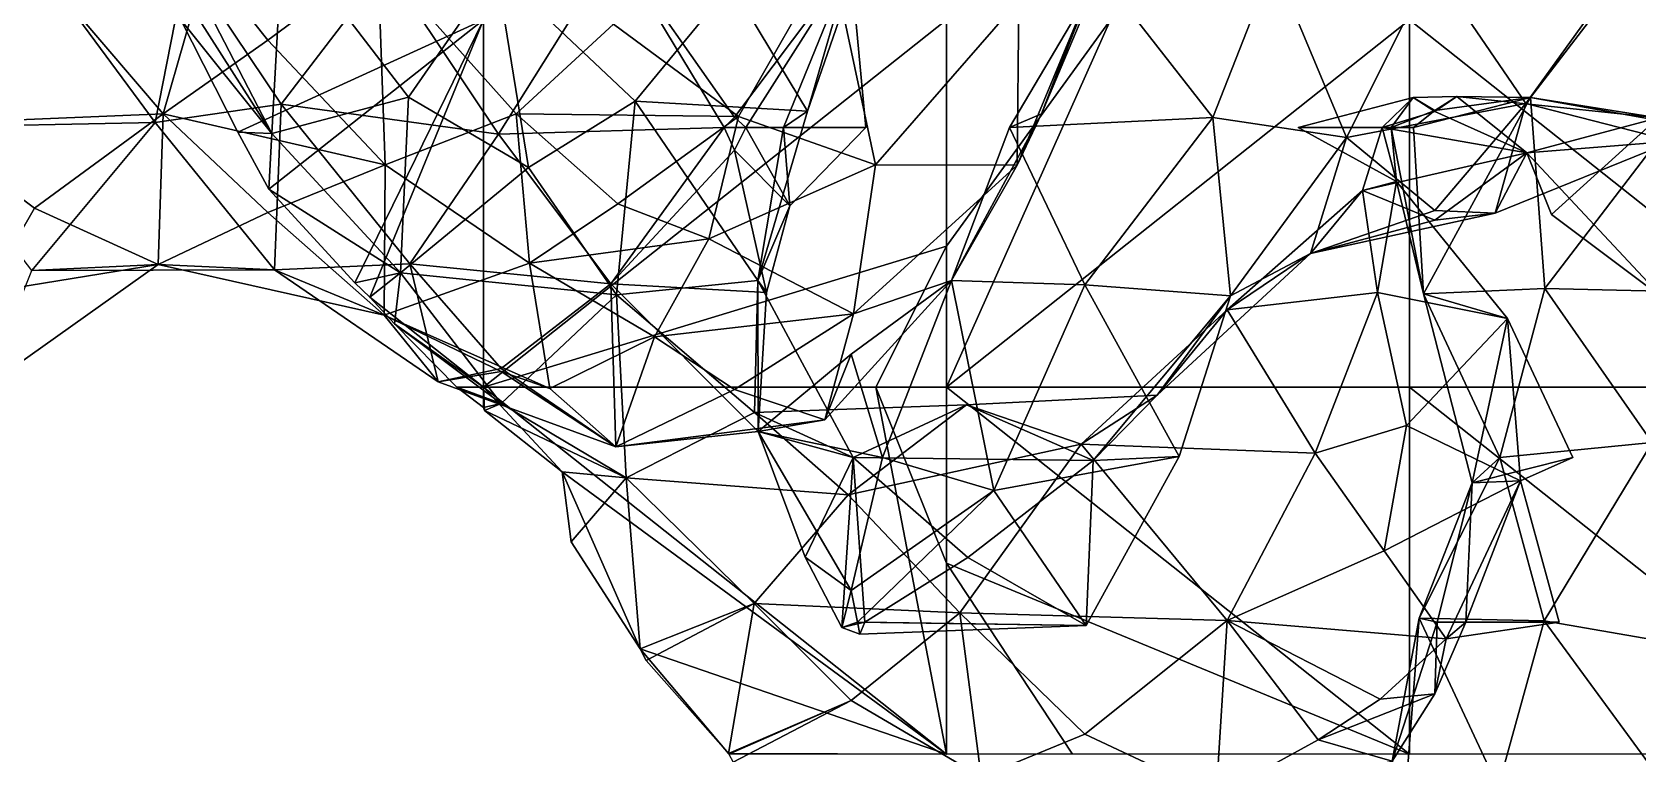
# Model space of a CAD drawing. Extents: x 290034 to 295698, y 4553723 to 4561693.
# Drawn here: x 294821.3 to 294994.6, y 4559587.6 to 4559665.6 of the extents above; entities that cross this region are included whole.
import ezdxf

# ---------------------------------------------------------------- set-up
doc = ezdxf.new("R2010")
doc.units = 0
doc.layers.add('Au_ppm_Pref_-_0_2', color=7, linetype='CONTINUOUS')

msp = doc.modelspace()

# ---------------------------------------------------------------- linework, layer by layer
at = {"layer": 'Au_ppm_Pref_-_0_2'}
for points in [[(294822.82, 4559671.55, 1813.07), (294806.64, 4559677.05, 1816.87), (294809.32, 4559655.68, 1812.35)], [(294836.1, 4559671.99, 1842.66), (294847.15, 4559654.64, 1841.55), (294836.45, 4559675.41, 1841.75)], [(294836.45, 4559675.41, 1841.75), (294847.15, 4559654.64, 1841.55), (294848.36, 4559676.3, 1837.09)], [(294861.93, 4559658.58, 1837.58), (294848.36, 4559676.3, 1837.09), (294847.15, 4559654.64, 1841.55)], [(294871.43, 4559672.31, 1837.41), (294848.36, 4559676.3, 1837.09), (294861.93, 4559658.58, 1837.58)], [(294982.54, 4559657.89, 1837.43), (294996.05, 4559676.65, 1837.32), (294972.43, 4559672.74, 1835.33)], [(294982.54, 4559657.89, 1837.43), (294998.41, 4559653.8, 1840.52), (294996.05, 4559676.65, 1837.32)], [(294796.56, 4559674.46, 1823.65), (294821.53, 4559673.53, 1823.47), (294809.39, 4559655.34, 1825.33)], [(294809.39, 4559655.34, 1825.33), (294821.53, 4559673.53, 1823.47), (294834.58, 4559655.84, 1824.81)], [(294821.53, 4559673.53, 1823.47), (294837.96, 4559673.09, 1827.51), (294834.58, 4559655.84, 1824.81)], [(294846.72, 4559664.73, 1808.71), (294858.62, 4559673.52, 1805.07), (294840.12, 4559673.09, 1808.38)], [(294859.38, 4559651.25, 1810.1), (294858.62, 4559673.52, 1805.07), (294846.72, 4559664.73, 1808.71)], [(294859.38, 4559651.25, 1810.1), (294873.55, 4559656.78, 1806.83), (294858.62, 4559673.52, 1805.07)], [(294884.04, 4559666.47, 1804.93), (294858.62, 4559673.52, 1805.07), (294873.55, 4559656.78, 1806.83)], [(294884.25, 4559674.74, 1829.07), (294871.63, 4559654.58, 1828.53), (294859.53, 4559672.7, 1829.8)], [(294884.25, 4559674.74, 1829.07), (294896.01, 4559655.28, 1828.79), (294871.63, 4559654.58, 1828.53)], [(294907.5, 4559673.94, 1805.66), (294884.04, 4559666.47, 1804.93), (294897.53, 4559656.49, 1807.58)], [(294884.25, 4559674.74, 1829.07), (294909.63, 4559673.07, 1829.32), (294897.12, 4559656.4, 1828.94)], [(294884.25, 4559674.74, 1829.07), (294897.12, 4559656.4, 1828.94), (294896.01, 4559655.28, 1828.79)], [(294907.5, 4559673.94, 1805.66), (294897.53, 4559656.49, 1807.58), (294912.32, 4559651.25, 1810.68)], [(294912.32, 4559651.25, 1810.68), (294927.8, 4559669, 1810.17), (294907.5, 4559673.94, 1805.66)], [(294983.05, 4559658.53, 1859.44), (294998.27, 4559655.8, 1864.67), (294995.49, 4559674.79, 1858.61)], [(294983.05, 4559658.53, 1859.44), (294995.49, 4559674.79, 1858.61), (294996.83, 4559656.32, 1851.78)], [(294822.82, 4559671.55, 1813.07), (294809.32, 4559655.68, 1812.35), (294835.44, 4559656.75, 1812.28)], [(294835.44, 4559656.75, 1812.28), (294840.12, 4559673.09, 1808.38), (294822.82, 4559671.55, 1813.07)], [(294848.18, 4559657.8, 1827.79), (294834.58, 4559655.84, 1824.81), (294837.96, 4559673.09, 1827.51)], [(294835.44, 4559656.75, 1812.28), (294846.72, 4559664.73, 1808.71), (294840.12, 4559673.09, 1808.38)], [(294837.33, 4559666.93, 1843.22), (294847.15, 4559654.64, 1841.55), (294836.1, 4559671.99, 1842.66)], [(294848.18, 4559657.8, 1827.79), (294837.96, 4559673.09, 1827.51), (294859.53, 4559672.7, 1829.8)], [(294871.63, 4559654.58, 1828.53), (294848.18, 4559657.8, 1827.79), (294859.53, 4559672.7, 1829.8)], [(294871.43, 4559672.31, 1837.41), (294861.93, 4559658.58, 1837.58), (294874.88, 4559650.98, 1838.36)], [(294896.75, 4559670.75, 1837.52), (294871.43, 4559672.31, 1837.41), (294886.4, 4559658.13, 1837.09)], [(294874.88, 4559650.98, 1838.36), (294886.4, 4559658.13, 1837.09), (294871.43, 4559672.31, 1837.41)], [(294896.75, 4559670.75, 1837.52), (294904.99, 4559657.05, 1835.25), (294910.55, 4559673.09, 1835.25)], [(294909.63, 4559673.07, 1829.32), (294898.35, 4559655.28, 1828.73), (294897.12, 4559656.4, 1828.94)], [(294909.63, 4559673.07, 1829.32), (294911.29, 4559655.28, 1829.31), (294898.35, 4559655.28, 1828.73)], [(294904.99, 4559657.05, 1835.25), (294902.39, 4559655.28, 1831.8), (294909.63, 4559673.07, 1829.32)], [(294909.63, 4559673.07, 1829.32), (294902.39, 4559655.28, 1831.8), (294911.29, 4559655.28, 1829.31)], [(294910.55, 4559673.09, 1835.25), (294904.99, 4559657.05, 1835.25), (294909.63, 4559673.07, 1829.32)], [(294926.82, 4559655.28, 1828.74), (294948.77, 4559656.38, 1830.96), (294936.63, 4559671.95, 1828.98)], [(294936.63, 4559671.95, 1828.98), (294930.26, 4559656.78, 1822.7), (294926.82, 4559655.28, 1828.74)], [(294930.26, 4559656.78, 1822.7), (294936.36, 4559672.33, 1817.55), (294927.64, 4559651.23, 1816.04)], [(294936.36, 4559672.33, 1817.55), (294927.8, 4559669, 1810.17), (294927.64, 4559651.23, 1816.04)], [(294930.26, 4559656.78, 1822.7), (294936.63, 4559671.95, 1828.98), (294936.5, 4559673.09, 1823.37)], [(294936.5, 4559673.09, 1823.37), (294936.36, 4559672.33, 1817.55), (294930.26, 4559656.78, 1822.7)], [(294955.29, 4559673.09, 1831.59), (294936.63, 4559671.95, 1828.98), (294948.77, 4559656.38, 1830.96)], [(294963.19, 4559654.2, 1834.21), (294955.29, 4559673.09, 1831.59), (294948.77, 4559656.38, 1830.96)], [(294955.29, 4559673.09, 1831.59), (294963.19, 4559654.2, 1834.21), (294972.43, 4559672.74, 1835.33)], [(294963.19, 4559654.2, 1834.21), (294982.54, 4559657.89, 1837.43), (294972.43, 4559672.74, 1835.33)], [(294896.75, 4559670.75, 1837.52), (294886.4, 4559658.13, 1837.09), (294904.99, 4559657.05, 1835.25)], [(294927.8, 4559669, 1810.17), (294912.32, 4559651.25, 1810.68), (294927.64, 4559651.23, 1816.04)], [(294870, 4559666.93, 1844.7), (294843.48, 4559654.77, 1843.15), (294837.33, 4559666.93, 1843.22)], [(294847.15, 4559654.64, 1841.55), (294837.33, 4559666.93, 1843.22), (294843.48, 4559654.77, 1843.15)], [(294870, 4559666.93, 1844.7), (294846.83, 4559648.61, 1843.13), (294843.48, 4559654.77, 1843.15)], [(294870, 4559666.93, 1844.7), (294856.14, 4559638.5, 1843.27), (294846.83, 4559648.61, 1843.13)], [(294857.75, 4559636.96, 1843.29), (294856.14, 4559638.5, 1843.27), (294870, 4559666.93, 1844.7)], [(294857.75, 4559636.96, 1843.29), (294870, 4559666.93, 1844.7), (294870, 4559627.24, 1843.57)], [(294870, 4559627.24, 1843.57), (294870, 4559666.93, 1844.7), (294920, 4559666.93, 1858.09)], [(294920, 4559666.93, 1858.09), (294920, 4559642.47, 1863.97), (294870, 4559627.24, 1843.57)], [(294873.55, 4559656.78, 1806.83), (294897.53, 4559656.49, 1807.58), (294884.04, 4559666.47, 1804.93)], [(294920, 4559666.93, 1858.09), (294937.7, 4559666.93, 1863.97), (294920, 4559642.47, 1863.97)], [(294970, 4559666.93, 1874.71), (294970, 4559627.24, 1877.68), (294920, 4559627.24, 1867.63)], [(294920, 4559627.24, 1867.63), (294920, 4559642.47, 1863.97), (294937.7, 4559666.93, 1863.97)], [(294937.7, 4559666.93, 1863.97), (294970, 4559666.93, 1874.71), (294920, 4559627.24, 1867.63)], [(294970, 4559666.93, 1874.71), (295020, 4559666.93, 1883.11), (295020, 4559627.24, 1884.66)], [(295020, 4559627.24, 1884.66), (294970, 4559627.24, 1877.68), (294970, 4559666.93, 1874.71)], [(294835.44, 4559656.75, 1812.28), (294859.38, 4559651.25, 1810.1), (294846.72, 4559664.73, 1808.71)], [(294847.44, 4559639.92, 1822.79), (294834.58, 4559655.84, 1824.81), (294848.18, 4559657.8, 1827.79)], [(294847.15, 4559654.64, 1841.55), (294861.04, 4559639.59, 1841.74), (294861.93, 4559658.58, 1837.58)], [(294862.06, 4559640.55, 1826.99), (294847.44, 4559639.92, 1822.79), (294848.18, 4559657.8, 1827.79)], [(294871.63, 4559654.58, 1828.53), (294862.06, 4559640.55, 1826.99), (294848.18, 4559657.8, 1827.79)], [(294874.88, 4559650.98, 1838.36), (294861.93, 4559658.58, 1837.58), (294861.04, 4559639.59, 1841.74)], [(294884.36, 4559637.19, 1840.93), (294886.4, 4559658.13, 1837.09), (294874.88, 4559650.98, 1838.36)], [(294899.62, 4559638.76, 1835.04), (294886.4, 4559658.13, 1837.09), (294884.36, 4559637.19, 1840.93)], [(294899.62, 4559638.76, 1835.04), (294904.99, 4559657.05, 1835.25), (294886.4, 4559658.13, 1837.09)], [(294968, 4559655.28, 1855.29), (294970.4, 4559658.55, 1853.07), (294957.96, 4559655.28, 1853.07)], [(294970.4, 4559658.55, 1853.07), (294967.04, 4559655.28, 1850.39), (294957.96, 4559655.28, 1853.07)], [(294982.54, 4559657.89, 1837.43), (294963.19, 4559654.2, 1834.21), (294972.72, 4559646.31, 1838.2)], [(294970.4, 4559658.55, 1853.07), (294972.72, 4559657.02, 1852.49), (294967.04, 4559655.28, 1850.39)], [(294972.72, 4559657.13, 1853.69), (294970.4, 4559658.55, 1853.07), (294968, 4559655.28, 1855.29)], [(294972.72, 4559657.13, 1853.69), (294975.1, 4559658.64, 1853.07), (294970.4, 4559658.55, 1853.07)], [(294975.1, 4559658.64, 1853.07), (294972.72, 4559657.02, 1852.49), (294970.4, 4559658.55, 1853.07)], [(294983.05, 4559658.53, 1859.44), (294970.43, 4559655.28, 1859.01), (294971.5, 4559637.33, 1858.89)], [(294970.43, 4559655.28, 1859.01), (294983.05, 4559658.53, 1859.44), (294972.72, 4559657.13, 1853.69)], [(294983.05, 4559658.53, 1859.44), (294971.5, 4559637.33, 1858.89), (294984.6, 4559637.9, 1865.5)], [(294983.05, 4559658.53, 1859.44), (294975.1, 4559658.64, 1853.07), (294972.72, 4559657.13, 1853.69)], [(294975.1, 4559658.64, 1853.07), (294982.65, 4559652.55, 1847.48), (294972.72, 4559657.02, 1852.49)], [(294982.54, 4559657.89, 1837.43), (294972.72, 4559646.31, 1838.2), (294979.25, 4559646.03, 1841.19)], [(294983.05, 4559658.53, 1859.44), (294996.83, 4559656.32, 1851.78), (294975.1, 4559658.64, 1853.07)], [(294982.65, 4559652.55, 1847.48), (294975.1, 4559658.64, 1853.07), (294996.83, 4559656.32, 1851.78)], [(294982.54, 4559657.89, 1837.43), (294979.25, 4559646.03, 1841.19), (294998.41, 4559653.8, 1840.52)], [(294983.05, 4559658.53, 1859.44), (294984.6, 4559637.9, 1865.5), (294998.27, 4559655.8, 1864.67)], [(294835.44, 4559656.75, 1812.28), (294809.32, 4559655.68, 1812.35), (294821.53, 4559646.58, 1814.53)], [(294834.89, 4559640.5, 1817.99), (294835.44, 4559656.75, 1812.28), (294821.53, 4559646.58, 1814.53)], [(294846.72, 4559646.11, 1814.38), (294835.44, 4559656.75, 1812.28), (294834.89, 4559640.5, 1817.99)], [(294846.72, 4559646.11, 1814.38), (294859.38, 4559651.25, 1810.1), (294835.44, 4559656.75, 1812.28)], [(294874.99, 4559640.62, 1812.73), (294873.55, 4559656.78, 1806.83), (294859.38, 4559651.25, 1810.1)], [(294874.99, 4559640.62, 1812.73), (294884.52, 4559647.03, 1808.75), (294873.55, 4559656.78, 1806.83)], [(294897.53, 4559656.49, 1807.58), (294873.55, 4559656.78, 1806.83), (294884.52, 4559647.03, 1808.75)], [(294894.33, 4559643.26, 1812.11), (294897.53, 4559656.49, 1807.58), (294884.52, 4559647.03, 1808.75)], [(294894.33, 4559643.26, 1812.11), (294912.32, 4559651.25, 1810.68), (294897.53, 4559656.49, 1807.58)], [(294897.12, 4559656.4, 1828.94), (294898.35, 4559655.28, 1828.73), (294896.01, 4559655.28, 1828.79)], [(294899.62, 4559638.76, 1835.04), (294902.39, 4559655.28, 1831.8), (294904.99, 4559657.05, 1835.25)], [(294926.82, 4559655.28, 1828.74), (294930.26, 4559656.78, 1822.7), (294920.56, 4559638.77, 1823.83)], [(294930.26, 4559656.78, 1822.7), (294927.64, 4559651.23, 1816.04), (294920.56, 4559638.77, 1823.83)], [(294934.94, 4559638.28, 1828.56), (294948.77, 4559656.38, 1830.96), (294926.82, 4559655.28, 1828.74)], [(294950.65, 4559637.1, 1835.34), (294948.77, 4559656.38, 1830.96), (294934.94, 4559638.28, 1828.56)], [(294948.77, 4559656.38, 1830.96), (294950.65, 4559637.1, 1835.34), (294963.19, 4559654.2, 1834.21)], [(294972.72, 4559657.02, 1852.49), (294982.65, 4559652.55, 1847.48), (294967.04, 4559655.28, 1850.39)], [(294970.43, 4559655.28, 1859.01), (294972.72, 4559657.13, 1853.69), (294968, 4559655.28, 1855.29)], [(294996.83, 4559656.32, 1851.78), (294985.32, 4559645.89, 1850.26), (294982.65, 4559652.55, 1847.48)], [(294996.83, 4559656.32, 1851.78), (294997.28, 4559636.91, 1847.27), (294985.32, 4559645.89, 1850.26)], [(294809.32, 4559655.68, 1812.35), (294816.29, 4559637.46, 1813.96), (294821.53, 4559646.58, 1814.53)], [(294821.25, 4559639.82, 1823.04), (294809.39, 4559655.34, 1825.33), (294834.58, 4559655.84, 1824.81)], [(294821.25, 4559639.82, 1823.04), (294834.58, 4559655.84, 1824.81), (294847.44, 4559639.92, 1822.79)], [(294846.83, 4559648.61, 1843.13), (294847.15, 4559654.64, 1841.55), (294843.48, 4559654.77, 1843.15)], [(294861.04, 4559639.59, 1841.74), (294847.15, 4559654.64, 1841.55), (294846.83, 4559648.61, 1843.13)], [(294883.78, 4559638.4, 1827.71), (294862.06, 4559640.55, 1826.99), (294871.63, 4559654.58, 1828.53)], [(294896.01, 4559655.28, 1828.79), (294883.78, 4559638.4, 1827.71), (294871.63, 4559654.58, 1828.53)], [(294896.01, 4559655.28, 1828.79), (294897.12, 4559652.84, 1828.5), (294883.78, 4559638.4, 1827.71)], [(294897.12, 4559652.84, 1828.5), (294896.01, 4559655.28, 1828.79), (294898.35, 4559655.28, 1828.73)], [(294897.12, 4559652.84, 1828.5), (294898.35, 4559655.28, 1828.73), (294903.09, 4559646.84, 1829.31)], [(294903.09, 4559646.84, 1829.31), (294898.35, 4559655.28, 1828.73), (294911.29, 4559655.28, 1829.31)], [(294899.62, 4559638.76, 1835.04), (294903.09, 4559646.84, 1829.31), (294902.39, 4559655.28, 1831.8)], [(294911.29, 4559655.28, 1829.31), (294902.39, 4559655.28, 1831.8), (294903.09, 4559646.84, 1829.31)], [(294926.82, 4559655.28, 1828.74), (294920.56, 4559638.77, 1823.83), (294934.94, 4559638.28, 1828.56)], [(294963.19, 4559654.2, 1834.21), (294950.65, 4559637.1, 1835.34), (294959.31, 4559641.69, 1841.13)], [(294968, 4559655.28, 1855.29), (294957.96, 4559655.28, 1853.07), (294968.59, 4559649.45, 1853.07)], [(294957.96, 4559655.28, 1853.07), (294967.04, 4559655.28, 1850.39), (294968.59, 4559649.45, 1853.07)], [(294959.31, 4559641.69, 1841.13), (294972.72, 4559646.31, 1838.2), (294963.19, 4559654.2, 1834.21)], [(294968.59, 4559649.45, 1853.07), (294967.04, 4559655.28, 1850.39), (294964.91, 4559648.49, 1847.13)], [(294967.04, 4559655.28, 1850.39), (294982.65, 4559652.55, 1847.48), (294964.91, 4559648.49, 1847.13)], [(294970.43, 4559655.28, 1859.01), (294968, 4559655.28, 1855.29), (294971.5, 4559637.33, 1858.89)], [(294971.5, 4559637.33, 1858.89), (294968, 4559655.28, 1855.29), (294968.59, 4559649.45, 1853.07)], [(295003.21, 4559637.46, 1861.51), (294998.27, 4559655.8, 1864.67), (294984.6, 4559637.9, 1865.5)], [(294897.12, 4559652.84, 1828.5), (294900.58, 4559637.46, 1829.31), (294883.78, 4559638.4, 1827.71)], [(294897.12, 4559652.84, 1828.5), (294903.09, 4559646.84, 1829.31), (294900.58, 4559637.46, 1829.31)], [(294982.65, 4559652.55, 1847.48), (294972.72, 4559645.28, 1844.52), (294964.91, 4559648.49, 1847.13)], [(294972.72, 4559645.28, 1844.52), (294982.65, 4559652.55, 1847.48), (294979.25, 4559646.03, 1841.19)], [(294982.65, 4559652.55, 1847.48), (294998.41, 4559653.8, 1840.52), (294979.25, 4559646.03, 1841.19)], [(294997.28, 4559636.91, 1847.27), (294998.41, 4559653.8, 1840.52), (294982.65, 4559652.55, 1847.48)], [(294985.32, 4559645.89, 1850.26), (294997.28, 4559636.91, 1847.27), (294982.65, 4559652.55, 1847.48)], [(294859.38, 4559651.25, 1810.1), (294846.72, 4559646.11, 1814.38), (294859.28, 4559635.01, 1817.1)], [(294859.38, 4559651.25, 1810.1), (294859.28, 4559635.01, 1817.1), (294874.99, 4559640.62, 1812.73)], [(294861.04, 4559639.59, 1841.74), (294884.36, 4559637.19, 1840.93), (294874.88, 4559650.98, 1838.36)], [(294912.32, 4559651.25, 1810.68), (294894.33, 4559643.26, 1812.11), (294909.97, 4559635.16, 1817.39)], [(294912.32, 4559651.25, 1810.68), (294909.97, 4559635.16, 1817.39), (294927.64, 4559651.23, 1816.04)], [(294920.56, 4559638.77, 1823.83), (294927.64, 4559651.23, 1816.04), (294909.97, 4559635.16, 1817.39)], [(294968.59, 4559649.45, 1853.07), (294964.91, 4559648.49, 1847.13), (294966.53, 4559637.46, 1850.05)], [(294968.59, 4559649.45, 1853.07), (294966.53, 4559637.46, 1850.05), (294980.58, 4559634.65, 1853.07)], [(294971.5, 4559637.33, 1858.89), (294968.59, 4559649.45, 1853.07), (294980.58, 4559634.65, 1853.07)], [(294861.04, 4559639.59, 1841.74), (294846.83, 4559648.61, 1843.13), (294856.14, 4559638.5, 1843.27)], [(294966.53, 4559637.46, 1850.05), (294964.91, 4559648.49, 1847.13), (294950.29, 4559635.57, 1846.36)], [(294964.91, 4559648.49, 1847.13), (294959.31, 4559641.69, 1841.13), (294950.29, 4559635.57, 1846.36)], [(294959.31, 4559641.69, 1841.13), (294964.91, 4559648.49, 1847.13), (294972.72, 4559645.28, 1844.52)], [(294821.53, 4559646.58, 1814.53), (294816.29, 4559637.46, 1813.96), (294834.89, 4559640.5, 1817.99)], [(294859.28, 4559635.01, 1817.1), (294846.72, 4559646.11, 1814.38), (294834.89, 4559640.5, 1817.99)], [(294894.33, 4559643.26, 1812.11), (294884.52, 4559647.03, 1808.75), (294874.99, 4559640.62, 1812.73)], [(294899.62, 4559638.76, 1835.04), (294900.58, 4559637.46, 1829.31), (294903.09, 4559646.84, 1829.31)], [(294959.31, 4559641.69, 1841.13), (294979.25, 4559646.03, 1841.19), (294972.72, 4559646.31, 1838.2)], [(294972.72, 4559645.28, 1844.52), (294979.25, 4559646.03, 1841.19), (294959.31, 4559641.69, 1841.13)], [(294920, 4559642.47, 1863.97), (294912.39, 4559627.24, 1863.97), (294870, 4559627.24, 1843.57)], [(294888.48, 4559632.65, 1815.89), (294894.33, 4559643.26, 1812.11), (294874.99, 4559640.62, 1812.73)], [(294909.97, 4559635.16, 1817.39), (294894.33, 4559643.26, 1812.11), (294888.48, 4559632.65, 1815.89)], [(294920, 4559642.47, 1863.97), (294920, 4559627.24, 1867.63), (294912.39, 4559627.24, 1863.97)], [(294821.25, 4559639.82, 1823.04), (294834.89, 4559640.5, 1817.99), (294816.18, 4559627.2, 1817.43)], [(294816.18, 4559627.2, 1817.43), (294834.89, 4559640.5, 1817.99), (294816.29, 4559637.46, 1813.96)], [(294821.25, 4559639.82, 1823.04), (294847.44, 4559639.92, 1822.79), (294834.89, 4559640.5, 1817.99)], [(294859.28, 4559635.01, 1817.1), (294834.89, 4559640.5, 1817.99), (294847.44, 4559639.92, 1822.79)], [(294865.11, 4559627.82, 1823.37), (294847.44, 4559639.92, 1822.79), (294862.06, 4559640.55, 1826.99)], [(294874.99, 4559640.62, 1812.73), (294859.28, 4559635.01, 1817.1), (294877.18, 4559627.08, 1817.43)], [(294883.78, 4559638.4, 1827.71), (294871.92, 4559629.26, 1826.11), (294862.06, 4559640.55, 1826.99)], [(294865.11, 4559627.82, 1823.37), (294862.06, 4559640.55, 1826.99), (294871.92, 4559629.26, 1826.11)], [(294874.99, 4559640.62, 1812.73), (294877.18, 4559627.08, 1817.43), (294888.48, 4559632.65, 1815.89)], [(294959.31, 4559641.69, 1841.13), (294942.76, 4559626.37, 1841.19), (294950.29, 4559635.57, 1846.36)], [(294942.76, 4559626.37, 1841.19), (294959.31, 4559641.69, 1841.13), (294950.65, 4559637.1, 1835.34)], [(294847.44, 4559639.92, 1822.79), (294865.11, 4559627.82, 1823.37), (294859.28, 4559635.01, 1817.1)], [(294857.75, 4559636.96, 1843.29), (294861.04, 4559639.59, 1841.74), (294856.14, 4559638.5, 1843.27)], [(294860.4, 4559634.06, 1843.45), (294861.04, 4559639.59, 1841.74), (294857.75, 4559636.96, 1843.29)], [(294860.4, 4559634.06, 1843.45), (294871.92, 4559625.47, 1843.13), (294861.04, 4559639.59, 1841.74)], [(294871.92, 4559625.47, 1843.13), (294884.36, 4559637.19, 1840.93), (294861.04, 4559639.59, 1841.74)], [(294899.62, 4559638.76, 1835.04), (294884.36, 4559637.19, 1840.93), (294899.26, 4559624.5, 1841.8)], [(294899.62, 4559638.76, 1835.04), (294899.26, 4559624.5, 1841.8), (294909.92, 4559619.61, 1835.22)], [(294899.62, 4559638.76, 1835.04), (294909.92, 4559619.61, 1835.22), (294899.68, 4559622.45, 1829.12)], [(294899.62, 4559638.76, 1835.04), (294899.68, 4559622.45, 1829.12), (294900.58, 4559637.46, 1829.31)], [(294920.56, 4559638.77, 1823.83), (294906.87, 4559623.68, 1823.37), (294909.72, 4559630.78, 1827.08)], [(294909.97, 4559635.16, 1817.39), (294906.87, 4559623.68, 1823.37), (294920.56, 4559638.77, 1823.83)], [(294920.56, 4559638.77, 1823.83), (294909.72, 4559630.78, 1827.08), (294913.08, 4559619.64, 1824.96)], [(294913.08, 4559619.64, 1824.96), (294925.12, 4559616.07, 1826.8), (294920.56, 4559638.77, 1823.83)], [(294925.12, 4559616.07, 1826.8), (294934.94, 4559638.28, 1828.56), (294920.56, 4559638.77, 1823.83)], [(294857.75, 4559636.96, 1843.29), (294870, 4559627.24, 1843.57), (294860.4, 4559634.06, 1843.45)], [(294883.78, 4559638.4, 1827.71), (294884.32, 4559620.78, 1823.25), (294871.92, 4559629.26, 1826.11)], [(294885.43, 4559617.44, 1846.07), (294884.36, 4559637.19, 1840.93), (294871.92, 4559625.47, 1843.13)], [(294884.32, 4559620.78, 1823.25), (294883.78, 4559638.4, 1827.71), (294899.68, 4559622.45, 1829.12)], [(294899.68, 4559622.45, 1829.12), (294883.78, 4559638.4, 1827.71), (294900.58, 4559637.46, 1829.31)], [(294884.36, 4559637.19, 1840.93), (294885.43, 4559617.44, 1846.07), (294899.26, 4559624.5, 1841.8)], [(294945.12, 4559619.72, 1829.47), (294934.94, 4559638.28, 1828.56), (294925.12, 4559616.07, 1826.8)], [(294945.12, 4559619.72, 1829.47), (294950.65, 4559637.1, 1835.34), (294934.94, 4559638.28, 1828.56)], [(294945.12, 4559619.72, 1829.47), (294935.84, 4559619.29, 1834.98), (294950.65, 4559637.1, 1835.34)], [(294942.76, 4559626.37, 1841.19), (294950.65, 4559637.1, 1835.34), (294935.84, 4559619.29, 1834.98)], [(294959.82, 4559620.1, 1848.68), (294966.53, 4559637.46, 1850.05), (294950.29, 4559635.57, 1846.36)], [(294966.53, 4559637.46, 1850.05), (294959.82, 4559620.1, 1848.68), (294969.67, 4559623.09, 1850.48)], [(294980.58, 4559634.65, 1853.07), (294966.53, 4559637.46, 1850.05), (294969.67, 4559623.09, 1850.48)], [(294984.6, 4559637.9, 1865.5), (294971.5, 4559637.33, 1858.89), (294979.74, 4559619.64, 1860.06)], [(294971.5, 4559637.33, 1858.89), (294976.75, 4559616.88, 1854.05), (294979.74, 4559619.64, 1860.06)], [(294971.5, 4559637.33, 1858.89), (294980.58, 4559634.65, 1853.07), (294976.75, 4559616.88, 1854.05)], [(294984.6, 4559637.9, 1865.5), (294979.74, 4559619.64, 1860.06), (294996.2, 4559621.23, 1863.89)], [(294984.6, 4559637.9, 1865.5), (294996.2, 4559621.23, 1863.89), (295003.21, 4559637.46, 1861.51)], [(294897.12, 4559626.99, 1819.88), (294909.97, 4559635.16, 1817.39), (294888.48, 4559632.65, 1815.89)], [(294897.12, 4559626.99, 1819.88), (294906.87, 4559623.68, 1823.37), (294909.97, 4559635.16, 1817.39)], [(294934.56, 4559621.06, 1847.18), (294959.82, 4559620.1, 1848.68), (294950.29, 4559635.57, 1846.36)], [(294934.56, 4559621.06, 1847.18), (294950.29, 4559635.57, 1846.36), (294942.76, 4559626.37, 1841.19)], [(294865.11, 4559627.82, 1823.37), (294871.92, 4559628.93, 1820.53), (294859.28, 4559635.01, 1817.1)], [(294871.92, 4559628.93, 1820.53), (294877.18, 4559627.08, 1817.43), (294859.28, 4559635.01, 1817.1)], [(294860.4, 4559634.06, 1843.45), (294870, 4559627.24, 1843.57), (294867.15, 4559627.24, 1843.76)], [(294860.4, 4559634.06, 1843.45), (294867.15, 4559627.24, 1843.76), (294871.92, 4559625.47, 1843.13)], [(294980.58, 4559634.65, 1853.07), (294969.67, 4559623.09, 1850.48), (294981.99, 4559617.11, 1847.86)], [(294980.58, 4559634.65, 1853.07), (294987.62, 4559619.64, 1853.07), (294976.75, 4559616.88, 1854.05)], [(294987.62, 4559619.64, 1853.07), (294980.58, 4559634.65, 1853.07), (294981.99, 4559617.11, 1847.86)], [(294884.32, 4559620.78, 1823.25), (294888.48, 4559632.65, 1815.89), (294877.18, 4559627.08, 1817.43)], [(294884.32, 4559620.78, 1823.25), (294897.12, 4559626.99, 1819.88), (294888.48, 4559632.65, 1815.89)], [(294909.72, 4559630.78, 1827.08), (294906.87, 4559623.68, 1823.37), (294899.68, 4559622.45, 1829.12)], [(294913.08, 4559619.64, 1824.96), (294909.72, 4559630.78, 1827.08), (294899.68, 4559622.45, 1829.12)], [(294884.32, 4559620.78, 1823.25), (294865.11, 4559627.82, 1823.37), (294871.92, 4559629.26, 1826.11)], [(294865.11, 4559627.82, 1823.37), (294884.32, 4559620.78, 1823.25), (294871.92, 4559628.93, 1820.53)], [(294877.18, 4559627.08, 1817.43), (294871.92, 4559628.93, 1820.53), (294884.32, 4559620.78, 1823.25)], [(294867.15, 4559627.24, 1843.76), (294870, 4559627.24, 1843.57), (294870, 4559625.02, 1843.71)], [(294867.15, 4559627.24, 1843.76), (294870, 4559625.02, 1843.71), (294871.92, 4559625.47, 1843.13)], [(294870, 4559627.24, 1843.57), (294870.13, 4559624.7, 1843.77), (294870, 4559625.02, 1843.71)], [(294870, 4559627.24, 1843.57), (294878.52, 4559618.06, 1846.53), (294870.13, 4559624.7, 1843.77)], [(294920, 4559587.56, 1859.99), (294878.52, 4559618.06, 1846.53), (294870, 4559627.24, 1843.57)], [(294870, 4559627.24, 1843.57), (294912.39, 4559627.24, 1863.97), (294920, 4559587.56, 1859.99)], [(294884.32, 4559620.78, 1823.25), (294906.87, 4559623.68, 1823.37), (294897.12, 4559626.99, 1819.88)], [(294912.39, 4559627.24, 1863.97), (294920, 4559608.22, 1863.97), (294920, 4559587.56, 1859.99)], [(294912.39, 4559627.24, 1863.97), (294920, 4559627.24, 1867.63), (294920, 4559608.22, 1863.97)], [(294920, 4559627.24, 1867.63), (294970, 4559627.24, 1877.68), (294970, 4559587.56, 1874.61)], [(294920, 4559608.22, 1863.97), (294920, 4559627.24, 1867.63), (294970, 4559587.56, 1874.61)], [(294970, 4559627.24, 1877.68), (295020, 4559627.24, 1884.66), (295020, 4559587.56, 1887.2)], [(295020, 4559587.56, 1887.2), (294970, 4559587.56, 1874.61), (294970, 4559627.24, 1877.68)], [(294871.92, 4559625.47, 1843.13), (294870, 4559625.02, 1843.71), (294870.13, 4559624.7, 1843.77)], [(294885.43, 4559617.44, 1846.07), (294871.92, 4559625.47, 1843.13), (294870.13, 4559624.7, 1843.77)], [(294899.26, 4559624.5, 1841.8), (294909.39, 4559615.58, 1845.79), (294922.15, 4559625.32, 1840.91)], [(294922.15, 4559625.32, 1840.91), (294909.92, 4559619.61, 1835.22), (294899.26, 4559624.5, 1841.8)], [(294934.56, 4559621.06, 1847.18), (294922.15, 4559625.32, 1840.91), (294909.39, 4559615.58, 1845.79)], [(294922.15, 4559625.32, 1840.91), (294935.84, 4559619.29, 1834.98), (294909.92, 4559619.61, 1835.22)], [(294934.56, 4559621.06, 1847.18), (294942.76, 4559626.37, 1841.19), (294922.15, 4559625.32, 1840.91)], [(294922.15, 4559625.32, 1840.91), (294942.76, 4559626.37, 1841.19), (294935.84, 4559619.29, 1834.98)], [(294878.52, 4559618.06, 1846.53), (294885.43, 4559617.44, 1846.07), (294870.13, 4559624.7, 1843.77)], [(294906.87, 4559623.68, 1823.37), (294884.32, 4559620.78, 1823.25), (294899.68, 4559622.45, 1829.12)], [(294909.39, 4559615.58, 1845.79), (294899.26, 4559624.5, 1841.8), (294885.43, 4559617.44, 1846.07)], [(294969.67, 4559623.09, 1850.48), (294959.82, 4559620.1, 1848.68), (294967.25, 4559609.55, 1847.13)], [(294981.99, 4559617.11, 1847.86), (294969.67, 4559623.09, 1850.48), (294967.25, 4559609.55, 1847.13)], [(294909.92, 4559619.61, 1835.22), (294904.73, 4559608.87, 1829.31), (294899.68, 4559622.45, 1829.12)], [(294899.68, 4559622.45, 1829.12), (294904.73, 4559608.87, 1829.31), (294909.72, 4559605.24, 1828.17)], [(294899.68, 4559622.45, 1829.12), (294909.72, 4559605.24, 1828.17), (294913.08, 4559619.64, 1824.96)], [(294909.92, 4559619.61, 1835.22), (294908.72, 4559601.24, 1829.37), (294904.73, 4559608.87, 1829.31)], [(294909.92, 4559619.61, 1835.22), (294911.2, 4559601.82, 1830.01), (294908.72, 4559601.24, 1829.37)], [(294934.56, 4559621.06, 1847.18), (294909.39, 4559615.58, 1845.79), (294921.43, 4559602.84, 1848.79)], [(294909.72, 4559605.24, 1828.17), (294925.12, 4559616.07, 1826.8), (294913.08, 4559619.64, 1824.96)], [(294909.92, 4559619.61, 1835.22), (294935.84, 4559619.29, 1834.98), (294922.32, 4559608.82, 1832.92)], [(294909.92, 4559619.61, 1835.22), (294922.32, 4559608.82, 1832.92), (294911.2, 4559601.82, 1830.01)], [(294934.56, 4559621.06, 1847.18), (294921.43, 4559602.84, 1848.79), (294950.32, 4559602, 1847.69)], [(294945.12, 4559619.72, 1829.47), (294925.12, 4559616.07, 1826.8), (294935.09, 4559601.48, 1829.34)], [(294934.56, 4559621.06, 1847.18), (294950.32, 4559602, 1847.69), (294959.82, 4559620.1, 1848.68)], [(294945.12, 4559619.72, 1829.47), (294935.09, 4559601.48, 1829.34), (294935.84, 4559619.29, 1834.98)], [(294950.32, 4559602, 1847.69), (294967.25, 4559609.55, 1847.13), (294959.82, 4559620.1, 1848.68)], [(294971.02, 4559602.26, 1858.85), (294984.53, 4559601.98, 1863.33), (294979.74, 4559619.64, 1860.06)], [(294971.02, 4559602.26, 1858.85), (294979.74, 4559619.64, 1860.06), (294976.75, 4559616.88, 1854.05)], [(294976.75, 4559616.88, 1854.05), (294987.62, 4559619.64, 1853.07), (294981.99, 4559617.11, 1847.86)], [(294984.53, 4559601.98, 1863.33), (294996.2, 4559621.23, 1863.89), (294979.74, 4559619.64, 1860.06)], [(294996.2, 4559621.23, 1863.89), (294984.53, 4559601.98, 1863.33), (295011.3, 4559597.31, 1863.82)], [(294878.52, 4559618.06, 1846.53), (294886.93, 4559598.95, 1850.08), (294879.47, 4559610.5, 1847.27)], [(294920, 4559587.56, 1859.99), (294886.93, 4559598.95, 1850.08), (294878.52, 4559618.06, 1846.53)], [(294885.43, 4559617.44, 1846.07), (294878.52, 4559618.06, 1846.53), (294879.47, 4559610.5, 1847.27)], [(294935.84, 4559619.29, 1834.98), (294935.09, 4559601.48, 1829.34), (294922.32, 4559608.82, 1832.92)], [(294886.93, 4559598.95, 1850.08), (294885.43, 4559617.44, 1846.07), (294879.47, 4559610.5, 1847.27)], [(294899.23, 4559603.85, 1848.8), (294885.43, 4559617.44, 1846.07), (294886.93, 4559598.95, 1850.08)], [(294909.39, 4559615.58, 1845.79), (294885.43, 4559617.44, 1846.07), (294899.23, 4559603.85, 1848.8)], [(294909.72, 4559605.24, 1828.17), (294910.41, 4559601.82, 1828.99), (294925.12, 4559616.07, 1826.8)], [(294910.41, 4559601.82, 1828.99), (294935.09, 4559601.48, 1829.34), (294925.12, 4559616.07, 1826.8)], [(294967.25, 4559609.55, 1847.13), (294973.94, 4559600.03, 1845.69), (294981.99, 4559617.11, 1847.86)], [(294971.02, 4559602.26, 1858.85), (294976.75, 4559616.88, 1854.05), (294972.96, 4559601.82, 1853.07)], [(294976.75, 4559616.88, 1854.05), (294976.09, 4559601.82, 1848.72), (294972.96, 4559601.82, 1853.07)], [(294973.94, 4559600.03, 1845.69), (294986.14, 4559601.82, 1847.13), (294981.99, 4559617.11, 1847.86)], [(294976.09, 4559601.82, 1848.72), (294976.75, 4559616.88, 1854.05), (294981.99, 4559617.11, 1847.86)], [(294981.99, 4559617.11, 1847.86), (294986.14, 4559601.82, 1847.13), (294976.09, 4559601.82, 1848.72)], [(294921.43, 4559602.84, 1848.79), (294909.39, 4559615.58, 1845.79), (294899.23, 4559603.85, 1848.8)], [(294950.32, 4559602, 1847.69), (294973.94, 4559600.03, 1845.69), (294967.25, 4559609.55, 1847.13)], [(294904.73, 4559608.87, 1829.31), (294908.72, 4559601.24, 1829.37), (294909.72, 4559605.24, 1828.17)], [(294922.32, 4559608.82, 1832.92), (294935.09, 4559601.48, 1829.34), (294911.2, 4559601.82, 1830.01)], [(294920, 4559587.56, 1859.99), (294920, 4559608.22, 1863.97), (294933.61, 4559587.56, 1863.97)], [(294970, 4559587.56, 1874.61), (294933.61, 4559587.56, 1863.97), (294920, 4559608.22, 1863.97)], [(294909.72, 4559605.24, 1828.17), (294908.72, 4559601.24, 1829.37), (294910.41, 4559601.82, 1828.99)], [(294887.58, 4559597.7, 1850.34), (294899.23, 4559603.85, 1848.8), (294886.93, 4559598.95, 1850.08)], [(294899.23, 4559603.85, 1848.8), (294887.58, 4559597.7, 1850.34), (294896.48, 4559587.63, 1853.45)], [(294896.48, 4559587.63, 1853.45), (294909.72, 4559593.36, 1850.25), (294899.23, 4559603.85, 1848.8)], [(294921.43, 4559602.84, 1848.79), (294899.23, 4559603.85, 1848.8), (294909.72, 4559593.36, 1850.25)], [(294923.74, 4559585.12, 1853.53), (294921.43, 4559602.84, 1848.79), (294909.72, 4559593.36, 1850.25)], [(294923.74, 4559585.12, 1853.53), (294934.92, 4559589.74, 1849.04), (294921.43, 4559602.84, 1848.79)], [(294921.43, 4559602.84, 1848.79), (294934.92, 4559589.74, 1849.04), (294950.32, 4559602, 1847.69)], [(294971.02, 4559602.26, 1858.85), (294968.12, 4559586.81, 1854.3), (294969.62, 4559584, 1859.01)], [(294971.02, 4559602.26, 1858.85), (294972.96, 4559601.82, 1853.07), (294968.12, 4559586.81, 1854.3)], [(294971.02, 4559602.26, 1858.85), (294969.62, 4559584, 1859.01), (294979.58, 4559584, 1861.71)], [(294971.02, 4559602.26, 1858.85), (294979.58, 4559584, 1861.71), (294984.53, 4559601.98, 1863.33)], [(294910.64, 4559600.52, 1829.31), (294908.72, 4559601.24, 1829.37), (294911.2, 4559601.82, 1830.01)], [(294910.64, 4559600.52, 1829.31), (294910.41, 4559601.82, 1828.99), (294908.72, 4559601.24, 1829.37)], [(294910.64, 4559600.52, 1829.31), (294935.09, 4559601.48, 1829.34), (294910.41, 4559601.82, 1828.99)], [(294910.64, 4559600.52, 1829.31), (294911.2, 4559601.82, 1830.01), (294935.09, 4559601.48, 1829.34)], [(294950.32, 4559602, 1847.69), (294934.92, 4559589.74, 1849.04), (294949.1, 4559583.05, 1852.07)], [(294950.32, 4559602, 1847.69), (294949.1, 4559583.05, 1852.07), (294960.12, 4559589.13, 1848.84)], [(294950.32, 4559602, 1847.69), (294960.12, 4559589.13, 1848.84), (294966.84, 4559593.51, 1847.13)], [(294950.32, 4559602, 1847.69), (294966.84, 4559593.51, 1847.13), (294973.94, 4559600.03, 1845.69)], [(294972.72, 4559594.1, 1849.71), (294968.12, 4559586.81, 1854.3), (294972.96, 4559601.82, 1853.07)], [(294973.94, 4559600.03, 1845.69), (294972.72, 4559594.1, 1849.71), (294976.09, 4559601.82, 1848.72)], [(294972.72, 4559594.1, 1849.71), (294972.96, 4559601.82, 1853.07), (294976.09, 4559601.82, 1848.72)], [(294986.14, 4559601.82, 1847.13), (294973.94, 4559600.03, 1845.69), (294976.09, 4559601.82, 1848.72)], [(294997.38, 4559584.43, 1865.09), (294984.53, 4559601.98, 1863.33), (294979.58, 4559584, 1861.71)], [(294997.38, 4559584.43, 1865.09), (295011.3, 4559597.31, 1863.82), (294984.53, 4559601.98, 1863.33)], [(294886.93, 4559598.95, 1850.08), (294896.48, 4559587.63, 1853.45), (294887.58, 4559597.7, 1850.34)], [(294920, 4559587.56, 1859.99), (294896.48, 4559587.63, 1853.45), (294886.93, 4559598.95, 1850.08)], [(294973.94, 4559600.03, 1845.69), (294966.84, 4559593.51, 1847.13), (294972.72, 4559594.1, 1849.71)], [(294972.72, 4559594.1, 1849.71), (294966.84, 4559593.51, 1847.13), (294960.12, 4559589.13, 1848.84)], [(294972.72, 4559594.1, 1849.71), (294960.12, 4559589.13, 1848.84), (294968.12, 4559586.81, 1854.3)], [(294896.52, 4559587.56, 1853.47), (294909.72, 4559593.36, 1850.25), (294896.48, 4559587.63, 1853.45)], [(294909.72, 4559593.36, 1850.25), (294896.52, 4559587.56, 1853.47), (294896.96, 4559586.69, 1853.64)], [(294896.96, 4559586.69, 1853.64), (294923.74, 4559585.12, 1853.53), (294909.72, 4559593.36, 1850.25)], [(294923.74, 4559585.12, 1853.53), (294949.1, 4559583.05, 1852.07), (294934.92, 4559589.74, 1849.04)], [(294960.12, 4559589.13, 1848.84), (294949.1, 4559583.05, 1852.07), (294968.12, 4559586.81, 1854.3)], [(294920, 4559587.56, 1859.99), (294896.52, 4559587.56, 1853.47), (294896.48, 4559587.63, 1853.45)]]:
    msp.add_3dface(points, dxfattribs=at)

doc.saveas('drawing.dxf')
